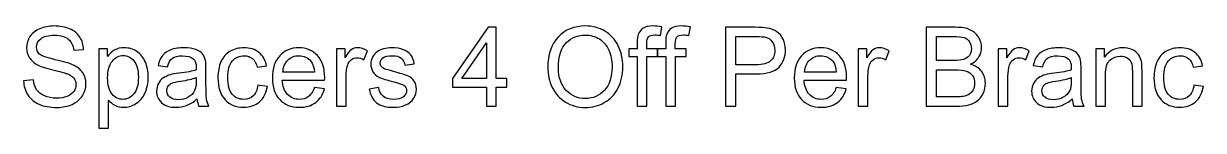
# Model space of a CAD drawing. Header units: centimetres. Extents: x -208 to 206, y -104 to 104.
# Drawn here: x 142.31 to 150.82, y 67.92 to 68.65 of the extents above; entities that cross this region are included whole.
import ezdxf

# ---------------------------------------------------------------- set-up
doc = ezdxf.new("R2010")
doc.units = ezdxf.units.CM
doc.header["$MEASUREMENT"] = 0
doc.layers.add('#Layer 1', color=7, linetype='Continuous')

msp = doc.modelspace()

# ---------------------------------------------------------------- linework, layer by layer
at = {"layer": '#Layer 1', "color": 8}
for points, knots in [([(142.31462, 68.26069), (142.31462, 68.26069), (142.38494, 68.26701), (142.38494, 68.26701), (142.38494, 68.26701), (142.38823, 68.23857), (142.396, 68.21526), (142.40824, 68.19696), (142.40824, 68.19696), (142.42049, 68.17879), (142.43945, 68.16404), (142.46512, 68.15272), (142.46512, 68.15272), (142.4908, 68.14152), (142.51977, 68.13586), (142.5519, 68.13586), (142.5519, 68.13586), (142.58047, 68.13586), (142.60562, 68.14008), (142.62748, 68.14864), (142.62748, 68.14864), (142.64934, 68.15719), (142.66553, 68.16891), (142.6762, 68.18379), (142.6762, 68.18379), (142.68686, 68.19867), (142.69226, 68.21487), (142.69226, 68.23225), (142.69226, 68.23225), (142.69226, 68.24989), (142.68713, 68.2653), (142.67686, 68.2786), (142.67686, 68.2786), (142.66658, 68.29176), (142.6496, 68.30282), (142.6259, 68.31191), (142.6259, 68.31191), (142.61076, 68.3177), (142.57718, 68.32692), (142.52517, 68.33943), (142.52517, 68.33943), (142.47316, 68.35194), (142.43681, 68.36366), (142.41601, 68.37472), (142.41601, 68.37472), (142.38902, 68.38894), (142.369, 68.40658), (142.35584, 68.42752), (142.35584, 68.42752), (142.34254, 68.44846), (142.33595, 68.47202), (142.33595, 68.49796), (142.33595, 68.49796), (142.33595, 68.52667), (142.34412, 68.5534), (142.36031, 68.57815), (142.36031, 68.57815), (142.37651, 68.60304), (142.40008, 68.62187), (142.43128, 68.63477), (142.43128, 68.63477), (142.46236, 68.64768), (142.49699, 68.65413), (142.53504, 68.65413), (142.53504, 68.65413), (142.57692, 68.65413), (142.61392, 68.64741), (142.64591, 68.63385), (142.64591, 68.63385), (142.67791, 68.62042), (142.70253, 68.60054), (142.71978, 68.5742), (142.71978, 68.5742), (142.73703, 68.548), (142.74625, 68.51824), (142.74756, 68.48506), (142.74756, 68.48506), (142.74756, 68.48506), (142.67567, 68.47953), (142.67567, 68.47953), (142.67567, 68.47953), (142.67185, 68.51521), (142.65882, 68.54221), (142.63656, 68.56038), (142.63656, 68.56038), (142.61431, 68.57868), (142.58139, 68.58777), (142.53794, 68.58777), (142.53794, 68.58777), (142.49264, 68.58777), (142.45959, 68.57947), (142.43892, 68.56288), (142.43892, 68.56288), (142.41825, 68.54629), (142.40785, 68.52627), (142.40785, 68.50284), (142.40785, 68.50284), (142.40785, 68.48256), (142.41522, 68.46584), (142.42984, 68.45267), (142.42984, 68.45267), (142.44432, 68.43963), (142.48185, 68.42607), (142.54268, 68.41238), (142.54268, 68.41238), (142.60351, 68.39855), (142.64525, 68.38657), (142.6679, 68.3763), (142.6679, 68.3763), (142.70069, 68.36116), (142.72505, 68.34206), (142.74072, 68.31876), (142.74072, 68.31876), (142.75639, 68.29558), (142.76415, 68.26885), (142.76415, 68.23857), (142.76415, 68.23857), (142.76415, 68.20841), (142.7556, 68.18024), (142.73835, 68.15364), (142.73835, 68.15364), (142.7211, 68.12704), (142.69647, 68.10637), (142.66421, 68.09162), (142.66421, 68.09162), (142.63195, 68.07687), (142.59574, 68.0695), (142.55532, 68.0695), (142.55532, 68.0695), (142.50423, 68.0695), (142.46144, 68.077), (142.42694, 68.09188), (142.42694, 68.09188), (142.39231, 68.10676), (142.36532, 68.12915), (142.3457, 68.15917), (142.3457, 68.15917), (142.32595, 68.18906), (142.31568, 68.2229), (142.31462, 68.26069)], [0, 0, 0, 0, 0.0277778, 0.0277778, 0.0277778, 0.0277778, 0.0555556, 0.0555556, 0.0555556, 0.0555556, 0.0833333, 0.0833333, 0.0833333, 0.0833333, 0.1111111, 0.1111111, 0.1111111, 0.1111111, 0.1388889, 0.1388889, 0.1388889, 0.1388889, 0.1666667, 0.1666667, 0.1666667, 0.1666667, 0.1944444, 0.1944444, 0.1944444, 0.1944444, 0.2222222, 0.2222222, 0.2222222, 0.2222222, 0.25, 0.25, 0.25, 0.25, 0.2777778, 0.2777778, 0.2777778, 0.2777778, 0.3055556, 0.3055556, 0.3055556, 0.3055556, 0.3333333, 0.3333333, 0.3333333, 0.3333333, 0.3611111, 0.3611111, 0.3611111, 0.3611111, 0.3888889, 0.3888889, 0.3888889, 0.3888889, 0.4166667, 0.4166667, 0.4166667, 0.4166667, 0.4444444, 0.4444444, 0.4444444, 0.4444444, 0.4722222, 0.4722222, 0.4722222, 0.4722222, 0.5, 0.5, 0.5, 0.5, 0.5277778, 0.5277778, 0.5277778, 0.5277778, 0.5555556, 0.5555556, 0.5555556, 0.5555556, 0.5833333, 0.5833333, 0.5833333, 0.5833333, 0.6111111, 0.6111111, 0.6111111, 0.6111111, 0.6388889, 0.6388889, 0.6388889, 0.6388889, 0.6666667, 0.6666667, 0.6666667, 0.6666667, 0.6944444, 0.6944444, 0.6944444, 0.6944444, 0.7222222, 0.7222222, 0.7222222, 0.7222222, 0.75, 0.75, 0.75, 0.75, 0.7777778, 0.7777778, 0.7777778, 0.7777778, 0.8055556, 0.8055556, 0.8055556, 0.8055556, 0.8333333, 0.8333333, 0.8333333, 0.8333333, 0.8611111, 0.8611111, 0.8611111, 0.8611111, 0.8888889, 0.8888889, 0.8888889, 0.8888889, 0.9166667, 0.9166667, 0.9166667, 0.9166667, 0.9444444, 0.9444444, 0.9444444, 0.9444444, 1, 1, 1, 1]), ([(145.65121, 68.07898), (145.65121, 68.07898), (145.65121, 68.21408), (145.65121, 68.21408), (145.65121, 68.21408), (145.65121, 68.21408), (145.40551, 68.21408), (145.40551, 68.21408), (145.40551, 68.21408), (145.40551, 68.21408), (145.40551, 68.27807), (145.40551, 68.27807), (145.40551, 68.27807), (145.40551, 68.27807), (145.66385, 68.64465), (145.66385, 68.64465), (145.66385, 68.64465), (145.66385, 68.64465), (145.72074, 68.64465), (145.72074, 68.64465), (145.72074, 68.64465), (145.72074, 68.64465), (145.72074, 68.27807), (145.72074, 68.27807), (145.72074, 68.27807), (145.72074, 68.27807), (145.79737, 68.27807), (145.79737, 68.27807), (145.79737, 68.27807), (145.79737, 68.27807), (145.79737, 68.21408), (145.79737, 68.21408), (145.79737, 68.21408), (145.79737, 68.21408), (145.72074, 68.21408), (145.72074, 68.21408), (145.72074, 68.21408), (145.72074, 68.21408), (145.72074, 68.07898), (145.72074, 68.07898), (145.72074, 68.07898), (145.72074, 68.07898), (145.65121, 68.07898), (145.65121, 68.07898)], [0, 0, 0, 0, 0.0833333, 0.0833333, 0.0833333, 0.0833333, 0.1666667, 0.1666667, 0.1666667, 0.1666667, 0.25, 0.25, 0.25, 0.25, 0.3333333, 0.3333333, 0.3333333, 0.3333333, 0.4166667, 0.4166667, 0.4166667, 0.4166667, 0.5, 0.5, 0.5, 0.5, 0.5833333, 0.5833333, 0.5833333, 0.5833333, 0.6666667, 0.6666667, 0.6666667, 0.6666667, 0.75, 0.75, 0.75, 0.75, 0.8333333, 0.8333333, 0.8333333, 0.8333333, 1, 1, 1, 1]), ([(146.09284, 68.35431), (146.09284, 68.44806), (146.11812, 68.52153), (146.16855, 68.5746), (146.16855, 68.5746), (146.21898, 68.62766), (146.28403, 68.65413), (146.36383, 68.65413), (146.36383, 68.65413), (146.4161, 68.65413), (146.46311, 68.64162), (146.50511, 68.61673), (146.50511, 68.61673), (146.54698, 68.59185), (146.57898, 68.55709), (146.60097, 68.51245), (146.60097, 68.51245), (146.62296, 68.46794), (146.63402, 68.41738), (146.63402, 68.36089), (146.63402, 68.36089), (146.63402, 68.30361), (146.62243, 68.25226), (146.59926, 68.2071), (146.59926, 68.2071), (146.57608, 68.1618), (146.5433, 68.12757), (146.5009, 68.10439), (146.5009, 68.10439), (146.45837, 68.08109), (146.41254, 68.0695), (146.36343, 68.0695), (146.36343, 68.0695), (146.3101, 68.0695), (146.26257, 68.0824), (146.22057, 68.10808), (146.22057, 68.10808), (146.17869, 68.13376), (146.14683, 68.16878), (146.12523, 68.21329), (146.12523, 68.21329), (146.10364, 68.25766), (146.09284, 68.30467), (146.09284, 68.35431)], [0, 0, 0, 0, 0.0833333, 0.0833333, 0.0833333, 0.0833333, 0.1666667, 0.1666667, 0.1666667, 0.1666667, 0.25, 0.25, 0.25, 0.25, 0.3333333, 0.3333333, 0.3333333, 0.3333333, 0.4166667, 0.4166667, 0.4166667, 0.4166667, 0.5, 0.5, 0.5, 0.5, 0.5833333, 0.5833333, 0.5833333, 0.5833333, 0.6666667, 0.6666667, 0.6666667, 0.6666667, 0.75, 0.75, 0.75, 0.75, 0.8333333, 0.8333333, 0.8333333, 0.8333333, 1, 1, 1, 1]), ([(146.73817, 68.07898), (146.73817, 68.07898), (146.73817, 68.43529), (146.73817, 68.43529), (146.73817, 68.43529), (146.73817, 68.43529), (146.67655, 68.43529), (146.67655, 68.43529), (146.67655, 68.43529), (146.67655, 68.43529), (146.67655, 68.48901), (146.67655, 68.48901), (146.67655, 68.48901), (146.67655, 68.48901), (146.73817, 68.48901), (146.73817, 68.48901), (146.73817, 68.48901), (146.73817, 68.48901), (146.73817, 68.53246), (146.73817, 68.53246), (146.73817, 68.53246), (146.73817, 68.55998), (146.74054, 68.58039), (146.74542, 68.59369), (146.74542, 68.59369), (146.75213, 68.6116), (146.76372, 68.62621), (146.78057, 68.63741), (146.78057, 68.63741), (146.79729, 68.6486), (146.82086, 68.65413), (146.85115, 68.65413), (146.85115, 68.65413), (146.87077, 68.65413), (146.89236, 68.65176), (146.91606, 68.64715), (146.91606, 68.64715), (146.91606, 68.64715), (146.90566, 68.58632), (146.90566, 68.58632), (146.90566, 68.58632), (146.89118, 68.58882), (146.87762, 68.59014), (146.86471, 68.59014), (146.86471, 68.59014), (146.84364, 68.59014), (146.82876, 68.58566), (146.81994, 68.57671), (146.81994, 68.57671), (146.81125, 68.56775), (146.80691, 68.55103), (146.80691, 68.52654), (146.80691, 68.52654), (146.80691, 68.52654), (146.80691, 68.48901), (146.80691, 68.48901), (146.80691, 68.48901), (146.80691, 68.48901), (146.8867, 68.48901), (146.8867, 68.48901), (146.8867, 68.48901), (146.8867, 68.48901), (146.8867, 68.43529), (146.8867, 68.43529), (146.8867, 68.43529), (146.8867, 68.43529), (146.8077, 68.43529), (146.8077, 68.43529), (146.8077, 68.43529), (146.8077, 68.43529), (146.8077, 68.07898), (146.8077, 68.07898), (146.8077, 68.07898), (146.8077, 68.07898), (146.73817, 68.07898), (146.73817, 68.07898)], [0, 0, 0, 0, 0.05, 0.05, 0.05, 0.05, 0.1, 0.1, 0.1, 0.1, 0.15, 0.15, 0.15, 0.15, 0.2, 0.2, 0.2, 0.2, 0.25, 0.25, 0.25, 0.25, 0.3, 0.3, 0.3, 0.3, 0.35, 0.35, 0.35, 0.35, 0.4, 0.4, 0.4, 0.4, 0.45, 0.45, 0.45, 0.45, 0.5, 0.5, 0.5, 0.5, 0.55, 0.55, 0.55, 0.55, 0.6, 0.6, 0.6, 0.6, 0.65, 0.65, 0.65, 0.65, 0.7, 0.7, 0.7, 0.7, 0.75, 0.75, 0.75, 0.75, 0.8, 0.8, 0.8, 0.8, 0.85, 0.85, 0.85, 0.85, 0.9, 0.9, 0.9, 0.9, 1, 1, 1, 1]), ([(146.94345, 68.07898), (146.94345, 68.07898), (146.94345, 68.43529), (146.94345, 68.43529), (146.94345, 68.43529), (146.94345, 68.43529), (146.88183, 68.43529), (146.88183, 68.43529), (146.88183, 68.43529), (146.88183, 68.43529), (146.88183, 68.48901), (146.88183, 68.48901), (146.88183, 68.48901), (146.88183, 68.48901), (146.94345, 68.48901), (146.94345, 68.48901), (146.94345, 68.48901), (146.94345, 68.48901), (146.94345, 68.53246), (146.94345, 68.53246), (146.94345, 68.53246), (146.94345, 68.55998), (146.94582, 68.58039), (146.9507, 68.59369), (146.9507, 68.59369), (146.95741, 68.6116), (146.969, 68.62621), (146.98585, 68.63741), (146.98585, 68.63741), (147.00257, 68.6486), (147.02614, 68.65413), (147.05643, 68.65413), (147.05643, 68.65413), (147.07605, 68.65413), (147.09764, 68.65176), (147.12134, 68.64715), (147.12134, 68.64715), (147.12134, 68.64715), (147.11094, 68.58632), (147.11094, 68.58632), (147.11094, 68.58632), (147.09646, 68.58882), (147.0829, 68.59014), (147.06999, 68.59014), (147.06999, 68.59014), (147.04892, 68.59014), (147.03404, 68.58566), (147.02522, 68.57671), (147.02522, 68.57671), (147.01653, 68.56775), (147.01219, 68.55103), (147.01219, 68.52654), (147.01219, 68.52654), (147.01219, 68.52654), (147.01219, 68.48901), (147.01219, 68.48901), (147.01219, 68.48901), (147.01219, 68.48901), (147.09198, 68.48901), (147.09198, 68.48901), (147.09198, 68.48901), (147.09198, 68.48901), (147.09198, 68.43529), (147.09198, 68.43529), (147.09198, 68.43529), (147.09198, 68.43529), (147.01298, 68.43529), (147.01298, 68.43529), (147.01298, 68.43529), (147.01298, 68.43529), (147.01298, 68.07898), (147.01298, 68.07898), (147.01298, 68.07898), (147.01298, 68.07898), (146.94345, 68.07898), (146.94345, 68.07898)], [0, 0, 0, 0, 0.05, 0.05, 0.05, 0.05, 0.1, 0.1, 0.1, 0.1, 0.15, 0.15, 0.15, 0.15, 0.2, 0.2, 0.2, 0.2, 0.25, 0.25, 0.25, 0.25, 0.3, 0.3, 0.3, 0.3, 0.35, 0.35, 0.35, 0.35, 0.4, 0.4, 0.4, 0.4, 0.45, 0.45, 0.45, 0.45, 0.5, 0.5, 0.5, 0.5, 0.55, 0.55, 0.55, 0.55, 0.6, 0.6, 0.6, 0.6, 0.65, 0.65, 0.65, 0.65, 0.7, 0.7, 0.7, 0.7, 0.75, 0.75, 0.75, 0.75, 0.8, 0.8, 0.8, 0.8, 0.85, 0.85, 0.85, 0.85, 0.9, 0.9, 0.9, 0.9, 1, 1, 1, 1]), ([(147.37455, 68.07898), (147.37455, 68.07898), (147.37455, 68.64465), (147.37455, 68.64465), (147.37455, 68.64465), (147.37455, 68.64465), (147.58813, 68.64465), (147.58813, 68.64465), (147.58813, 68.64465), (147.62565, 68.64465), (147.65436, 68.64281), (147.67424, 68.63925), (147.67424, 68.63925), (147.70202, 68.63464), (147.72533, 68.62582), (147.74416, 68.61292), (147.74416, 68.61292), (147.76299, 68.59988), (147.77813, 68.58171), (147.78959, 68.5584), (147.78959, 68.5584), (147.80104, 68.5351), (147.8067, 68.50942), (147.8067, 68.48137), (147.8067, 68.48137), (147.8067, 68.43344), (147.79143, 68.39276), (147.76075, 68.35958), (147.76075, 68.35958), (147.7302, 68.32626), (147.67477, 68.30967), (147.59471, 68.30967), (147.59471, 68.30967), (147.59471, 68.30967), (147.44961, 68.30967), (147.44961, 68.30967), (147.44961, 68.30967), (147.44961, 68.30967), (147.44961, 68.07898), (147.44961, 68.07898), (147.44961, 68.07898), (147.44961, 68.07898), (147.37455, 68.07898), (147.37455, 68.07898)], [0, 0, 0, 0, 0.0833333, 0.0833333, 0.0833333, 0.0833333, 0.1666667, 0.1666667, 0.1666667, 0.1666667, 0.25, 0.25, 0.25, 0.25, 0.3333333, 0.3333333, 0.3333333, 0.3333333, 0.4166667, 0.4166667, 0.4166667, 0.4166667, 0.5, 0.5, 0.5, 0.5, 0.5833333, 0.5833333, 0.5833333, 0.5833333, 0.6666667, 0.6666667, 0.6666667, 0.6666667, 0.75, 0.75, 0.75, 0.75, 0.8333333, 0.8333333, 0.8333333, 0.8333333, 1, 1, 1, 1]), ([(148.82032, 68.07898), (148.82032, 68.07898), (148.82032, 68.64465), (148.82032, 68.64465), (148.82032, 68.64465), (148.82032, 68.64465), (149.03258, 68.64465), (149.03258, 68.64465), (149.03258, 68.64465), (149.07577, 68.64465), (149.1104, 68.63899), (149.1366, 68.62753), (149.1366, 68.62753), (149.16267, 68.61608), (149.18308, 68.59843), (149.19783, 68.5746), (149.19783, 68.5746), (149.21271, 68.5509), (149.22008, 68.52601), (149.22008, 68.49994), (149.22008, 68.49994), (149.22008, 68.47584), (149.2135, 68.45306), (149.20046, 68.43173), (149.20046, 68.43173), (149.18743, 68.4104), (149.16768, 68.39315), (149.14121, 68.37999), (149.14121, 68.37999), (149.17545, 68.36998), (149.20178, 68.35286), (149.22008, 68.32863), (149.22008, 68.32863), (149.23852, 68.30454), (149.24773, 68.27596), (149.24773, 68.24304), (149.24773, 68.24304), (149.24773, 68.21645), (149.24207, 68.19182), (149.23088, 68.16904), (149.23088, 68.16904), (149.21969, 68.14627), (149.20586, 68.12875), (149.1894, 68.11638), (149.1894, 68.11638), (149.17294, 68.10413), (149.15227, 68.09478), (149.12752, 68.08846), (149.12752, 68.08846), (149.10263, 68.08214), (149.07221, 68.07898), (149.03614, 68.07898), (149.03614, 68.07898), (149.03614, 68.07898), (148.82032, 68.07898), (148.82032, 68.07898)], [0, 0, 0, 0, 0.0666667, 0.0666667, 0.0666667, 0.0666667, 0.1333333, 0.1333333, 0.1333333, 0.1333333, 0.2, 0.2, 0.2, 0.2, 0.2666667, 0.2666667, 0.2666667, 0.2666667, 0.3333333, 0.3333333, 0.3333333, 0.3333333, 0.4, 0.4, 0.4, 0.4, 0.4666667, 0.4666667, 0.4666667, 0.4666667, 0.5333333, 0.5333333, 0.5333333, 0.5333333, 0.6, 0.6, 0.6, 0.6, 0.6666667, 0.6666667, 0.6666667, 0.6666667, 0.7333333, 0.7333333, 0.7333333, 0.7333333, 0.8, 0.8, 0.8, 0.8, 0.8666667, 0.8666667, 0.8666667, 0.8666667, 1, 1, 1, 1]), ([(146.17027, 68.35299), (146.17027, 68.28492), (146.18857, 68.23133), (146.22517, 68.19222), (146.22517, 68.19222), (146.26178, 68.15311), (146.30773, 68.13349), (146.36304, 68.13349), (146.36304, 68.13349), (146.41939, 68.13349), (146.46561, 68.15324), (146.50208, 68.19275), (146.50208, 68.19275), (146.53842, 68.23225), (146.5566, 68.28834), (146.5566, 68.36102), (146.5566, 68.36102), (146.5566, 68.40698), (146.54883, 68.44714), (146.53329, 68.48137), (146.53329, 68.48137), (146.51775, 68.51561), (146.49497, 68.54221), (146.46508, 68.56104), (146.46508, 68.56104), (146.43506, 68.57987), (146.40148, 68.58935), (146.36422, 68.58935), (146.36422, 68.58935), (146.31129, 68.58935), (146.26573, 68.57117), (146.22754, 68.53483), (146.22754, 68.53483), (146.18936, 68.49849), (146.17027, 68.43792), (146.17027, 68.35299)], [0, 0, 0, 0, 0.1, 0.1, 0.1, 0.1, 0.2, 0.2, 0.2, 0.2, 0.3, 0.3, 0.3, 0.3, 0.4, 0.4, 0.4, 0.4, 0.5, 0.5, 0.5, 0.5, 0.6, 0.6, 0.6, 0.6, 0.7, 0.7, 0.7, 0.7, 0.8, 0.8, 0.8, 0.8, 1, 1, 1, 1]), ([(147.44961, 68.37604), (147.44961, 68.37604), (147.59576, 68.37604), (147.59576, 68.37604), (147.59576, 68.37604), (147.64422, 68.37604), (147.67846, 68.38499), (147.69886, 68.40303), (147.69886, 68.40303), (147.71914, 68.42107), (147.72928, 68.44635), (147.72928, 68.47914), (147.72928, 68.47914), (147.72928, 68.5027), (147.72336, 68.52298), (147.71137, 68.53984), (147.71137, 68.53984), (147.69939, 68.55669), (147.68359, 68.56788), (147.6641, 68.57328), (147.6641, 68.57328), (147.65146, 68.57657), (147.62816, 68.57829), (147.59432, 68.57829), (147.59432, 68.57829), (147.59432, 68.57829), (147.44961, 68.57829), (147.44961, 68.57829), (147.44961, 68.57829), (147.44961, 68.57829), (147.44961, 68.37604), (147.44961, 68.37604)], [0, 0, 0, 0, 0.1111111, 0.1111111, 0.1111111, 0.1111111, 0.2222222, 0.2222222, 0.2222222, 0.2222222, 0.3333333, 0.3333333, 0.3333333, 0.3333333, 0.4444444, 0.4444444, 0.4444444, 0.4444444, 0.5555556, 0.5555556, 0.5555556, 0.5555556, 0.6666667, 0.6666667, 0.6666667, 0.6666667, 0.7777778, 0.7777778, 0.7777778, 0.7777778, 1, 1, 1, 1]), ([(148.89538, 68.40685), (148.89538, 68.40685), (149.0177, 68.40685), (149.0177, 68.40685), (149.0177, 68.40685), (149.05088, 68.40685), (149.07472, 68.40909), (149.08907, 68.41343), (149.08907, 68.41343), (149.10816, 68.41909), (149.12251, 68.42857), (149.13213, 68.44174), (149.13213, 68.44174), (149.14174, 68.45491), (149.14661, 68.47137), (149.14661, 68.49125), (149.14661, 68.49125), (149.14661, 68.51008), (149.14213, 68.52667), (149.13305, 68.54089), (149.13305, 68.54089), (149.12409, 68.55524), (149.11119, 68.56512), (149.09447, 68.57038), (149.09447, 68.57038), (149.07774, 68.57565), (149.04904, 68.57829), (149.00848, 68.57829), (149.00848, 68.57829), (149.00848, 68.57829), (148.89538, 68.57829), (148.89538, 68.57829), (148.89538, 68.57829), (148.89538, 68.57829), (148.89538, 68.40685), (148.89538, 68.40685)], [0, 0, 0, 0, 0.1, 0.1, 0.1, 0.1, 0.2, 0.2, 0.2, 0.2, 0.3, 0.3, 0.3, 0.3, 0.4, 0.4, 0.4, 0.4, 0.5, 0.5, 0.5, 0.5, 0.6, 0.6, 0.6, 0.6, 0.7, 0.7, 0.7, 0.7, 0.8, 0.8, 0.8, 0.8, 1, 1, 1, 1]), ([(142.85738, 67.92176), (142.85738, 67.92176), (142.85738, 68.48901), (142.85738, 68.48901), (142.85738, 68.48901), (142.85738, 68.48901), (142.92059, 68.48901), (142.92059, 68.48901), (142.92059, 68.48901), (142.92059, 68.48901), (142.92059, 68.43516), (142.92059, 68.43516), (142.92059, 68.43516), (142.93546, 68.45596), (142.95232, 68.47163), (142.97115, 68.48203), (142.97115, 68.48203), (142.98985, 68.49243), (143.01263, 68.4977), (143.03936, 68.4977), (143.03936, 68.4977), (143.07438, 68.4977), (143.10519, 68.48875), (143.13192, 68.47071), (143.13192, 68.47071), (143.15865, 68.4528), (143.1788, 68.42739), (143.19249, 68.39473), (143.19249, 68.39473), (143.20605, 68.36195), (143.2129, 68.32613), (143.2129, 68.28702), (143.2129, 68.28702), (143.2129, 68.24528), (143.2054, 68.20762), (143.19038, 68.17405), (143.19038, 68.17405), (143.17537, 68.1406), (143.15352, 68.11493), (143.12481, 68.09702), (143.12481, 68.09702), (143.09624, 68.07924), (143.06608, 68.07029), (143.03448, 68.07029), (143.03448, 68.07029), (143.01131, 68.07029), (142.9905, 68.07516), (142.9722, 68.08491), (142.9722, 68.08491), (142.95377, 68.09465), (142.93876, 68.10689), (142.92691, 68.12177), (142.92691, 68.12177), (142.92691, 68.12177), (142.92691, 67.92176), (142.92691, 67.92176), (142.92691, 67.92176), (142.92691, 67.92176), (142.85738, 67.92176), (142.85738, 67.92176)], [0, 0, 0, 0, 0.0625, 0.0625, 0.0625, 0.0625, 0.125, 0.125, 0.125, 0.125, 0.1875, 0.1875, 0.1875, 0.1875, 0.25, 0.25, 0.25, 0.25, 0.3125, 0.3125, 0.3125, 0.3125, 0.375, 0.375, 0.375, 0.375, 0.4375, 0.4375, 0.4375, 0.4375, 0.5, 0.5, 0.5, 0.5, 0.5625, 0.5625, 0.5625, 0.5625, 0.625, 0.625, 0.625, 0.625, 0.6875, 0.6875, 0.6875, 0.6875, 0.75, 0.75, 0.75, 0.75, 0.8125, 0.8125, 0.8125, 0.8125, 0.875, 0.875, 0.875, 0.875, 1, 1, 1, 1]), ([(143.5646, 68.13033), (143.53879, 68.10834), (143.5139, 68.09294), (143.49007, 68.08385), (143.49007, 68.08385), (143.46624, 68.07477), (143.44069, 68.07029), (143.4133, 68.07029), (143.4133, 68.07029), (143.36827, 68.07029), (143.33364, 68.08122), (143.30941, 68.10321), (143.30941, 68.10321), (143.28519, 68.12507), (143.27307, 68.15311), (143.27307, 68.18722), (143.27307, 68.18722), (143.27307, 68.20723), (143.27768, 68.22553), (143.28677, 68.24212), (143.28677, 68.24212), (143.29598, 68.25871), (143.30796, 68.27188), (143.32271, 68.28189), (143.32271, 68.28189), (143.33759, 68.2919), (143.35418, 68.29953), (143.37275, 68.30467), (143.37275, 68.30467), (143.38644, 68.30822), (143.40711, 68.31165), (143.43463, 68.31507), (143.43463, 68.31507), (143.49073, 68.32165), (143.5322, 68.32969), (143.55867, 68.3389), (143.55867, 68.3389), (143.55893, 68.34838), (143.55907, 68.35444), (143.55907, 68.35694), (143.55907, 68.35694), (143.55907, 68.38512), (143.55248, 68.405), (143.53931, 68.41659), (143.53931, 68.41659), (143.52154, 68.43226), (143.49507, 68.44003), (143.46005, 68.44003), (143.46005, 68.44003), (143.42726, 68.44003), (143.40303, 68.43423), (143.3875, 68.42278), (143.3875, 68.42278), (143.37183, 68.41132), (143.36037, 68.39105), (143.35287, 68.36181), (143.35287, 68.36181), (143.35287, 68.36181), (143.28492, 68.37129), (143.28492, 68.37129), (143.28492, 68.37129), (143.29111, 68.40039), (143.30125, 68.42396), (143.31547, 68.44187), (143.31547, 68.44187), (143.32969, 68.45978), (143.35023, 68.47347), (143.37709, 68.48322), (143.37709, 68.48322), (143.40382, 68.49283), (143.43503, 68.4977), (143.47032, 68.4977), (143.47032, 68.4977), (143.50534, 68.4977), (143.53392, 68.49362), (143.55591, 68.48532), (143.55591, 68.48532), (143.57776, 68.47703), (143.59396, 68.46676), (143.60423, 68.45425), (143.60423, 68.45425), (143.6145, 68.44174), (143.62174, 68.42594), (143.62596, 68.40685), (143.62596, 68.40685), (143.62819, 68.395), (143.62938, 68.37366), (143.62938, 68.34299), (143.62938, 68.34299), (143.62938, 68.34299), (143.62938, 68.25081), (143.62938, 68.25081), (143.62938, 68.25081), (143.62938, 68.18643), (143.63083, 68.14574), (143.63372, 68.12849), (143.63372, 68.12849), (143.63649, 68.11124), (143.64228, 68.09478), (143.65071, 68.07898), (143.65071, 68.07898), (143.65071, 68.07898), (143.57803, 68.07898), (143.57803, 68.07898), (143.57803, 68.07898), (143.57105, 68.0936), (143.56657, 68.11071), (143.5646, 68.13033)], [0, 0, 0, 0, 0.0357143, 0.0357143, 0.0357143, 0.0357143, 0.0714286, 0.0714286, 0.0714286, 0.0714286, 0.1071429, 0.1071429, 0.1071429, 0.1071429, 0.1428571, 0.1428571, 0.1428571, 0.1428571, 0.1785714, 0.1785714, 0.1785714, 0.1785714, 0.2142857, 0.2142857, 0.2142857, 0.2142857, 0.25, 0.25, 0.25, 0.25, 0.2857143, 0.2857143, 0.2857143, 0.2857143, 0.3214286, 0.3214286, 0.3214286, 0.3214286, 0.3571429, 0.3571429, 0.3571429, 0.3571429, 0.3928571, 0.3928571, 0.3928571, 0.3928571, 0.4285714, 0.4285714, 0.4285714, 0.4285714, 0.4642857, 0.4642857, 0.4642857, 0.4642857, 0.5, 0.5, 0.5, 0.5, 0.5357143, 0.5357143, 0.5357143, 0.5357143, 0.5714286, 0.5714286, 0.5714286, 0.5714286, 0.6071429, 0.6071429, 0.6071429, 0.6071429, 0.6428571, 0.6428571, 0.6428571, 0.6428571, 0.6785714, 0.6785714, 0.6785714, 0.6785714, 0.7142857, 0.7142857, 0.7142857, 0.7142857, 0.75, 0.75, 0.75, 0.75, 0.7857143, 0.7857143, 0.7857143, 0.7857143, 0.8214286, 0.8214286, 0.8214286, 0.8214286, 0.8571429, 0.8571429, 0.8571429, 0.8571429, 0.8928571, 0.8928571, 0.8928571, 0.8928571, 0.9285714, 0.9285714, 0.9285714, 0.9285714, 1, 1, 1, 1]), ([(144.00399, 68.22909), (144.00399, 68.22909), (144.07193, 68.21961), (144.07193, 68.21961), (144.07193, 68.21961), (144.06442, 68.17286), (144.04546, 68.13639), (144.01478, 68.10992), (144.01478, 68.10992), (143.9841, 68.08346), (143.94631, 68.07029), (143.90168, 68.07029), (143.90168, 68.07029), (143.84571, 68.07029), (143.80068, 68.08859), (143.76671, 68.1252), (143.76671, 68.1252), (143.73261, 68.1618), (143.71562, 68.21421), (143.71562, 68.28242), (143.71562, 68.28242), (143.71562, 68.32666), (143.723, 68.36524), (143.73761, 68.39842), (143.73761, 68.39842), (143.75223, 68.43147), (143.77448, 68.45636), (143.8045, 68.47281), (143.8045, 68.47281), (143.83439, 68.48941), (143.86691, 68.4977), (143.9022, 68.4977), (143.9022, 68.4977), (143.94658, 68.4977), (143.98305, 68.48651), (144.01123, 68.46399), (144.01123, 68.46399), (144.03954, 68.44148), (144.05771, 68.40948), (144.06561, 68.36813), (144.06561, 68.36813), (144.06561, 68.36813), (143.99846, 68.35786), (143.99846, 68.35786), (143.99846, 68.35786), (143.992, 68.38538), (143.98068, 68.40606), (143.96422, 68.42001), (143.96422, 68.42001), (143.94789, 68.43384), (143.92814, 68.44082), (143.90497, 68.44082), (143.90497, 68.44082), (143.86994, 68.44082), (143.8415, 68.42831), (143.81951, 68.40329), (143.81951, 68.40329), (143.79765, 68.37814), (143.78673, 68.33864), (143.78673, 68.28439), (143.78673, 68.28439), (143.78673, 68.22935), (143.79726, 68.18945), (143.81833, 68.16457), (143.81833, 68.16457), (143.83953, 68.13968), (143.86705, 68.12717), (143.90089, 68.12717), (143.90089, 68.12717), (143.92827, 68.12717), (143.95105, 68.13547), (143.96922, 68.15219), (143.96922, 68.15219), (143.98753, 68.16878), (143.99911, 68.19446), (144.00399, 68.22909)], [0, 0, 0, 0, 0.05, 0.05, 0.05, 0.05, 0.1, 0.1, 0.1, 0.1, 0.15, 0.15, 0.15, 0.15, 0.2, 0.2, 0.2, 0.2, 0.25, 0.25, 0.25, 0.25, 0.3, 0.3, 0.3, 0.3, 0.35, 0.35, 0.35, 0.35, 0.4, 0.4, 0.4, 0.4, 0.45, 0.45, 0.45, 0.45, 0.5, 0.5, 0.5, 0.5, 0.55, 0.55, 0.55, 0.55, 0.6, 0.6, 0.6, 0.6, 0.65, 0.65, 0.65, 0.65, 0.7, 0.7, 0.7, 0.7, 0.75, 0.75, 0.75, 0.75, 0.8, 0.8, 0.8, 0.8, 0.85, 0.85, 0.85, 0.85, 0.9, 0.9, 0.9, 0.9, 1, 1, 1, 1]), ([(144.41086, 68.21171), (144.41086, 68.21171), (144.48275, 68.20223), (144.48275, 68.20223), (144.48275, 68.20223), (144.47156, 68.16049), (144.45062, 68.12796), (144.42007, 68.10492), (144.42007, 68.10492), (144.38953, 68.08188), (144.35055, 68.07029), (144.30302, 68.07029), (144.30302, 68.07029), (144.24324, 68.07029), (144.19583, 68.08872), (144.16081, 68.12559), (144.16081, 68.12559), (144.12578, 68.16233), (144.10827, 68.21408), (144.10827, 68.28057), (144.10827, 68.28057), (144.10827, 68.34931), (144.12592, 68.40276), (144.16134, 68.44069), (144.16134, 68.44069), (144.19676, 68.47874), (144.24271, 68.4977), (144.2992, 68.4977), (144.2992, 68.4977), (144.35384, 68.4977), (144.39848, 68.47914), (144.43311, 68.44187), (144.43311, 68.44187), (144.46774, 68.40461), (144.48512, 68.3522), (144.48512, 68.28465), (144.48512, 68.28465), (144.48512, 68.28057), (144.48499, 68.27438), (144.48473, 68.26622), (144.48473, 68.26622), (144.48473, 68.26622), (144.17938, 68.26622), (144.17938, 68.26622), (144.17938, 68.26622), (144.18201, 68.22132), (144.19465, 68.18682), (144.21756, 68.16299), (144.21756, 68.16299), (144.24034, 68.13915), (144.26891, 68.12717), (144.30302, 68.12717), (144.30302, 68.12717), (144.32843, 68.12717), (144.35016, 68.13389), (144.36806, 68.14732), (144.36806, 68.14732), (144.3861, 68.16075), (144.40032, 68.18221), (144.41086, 68.21171)], [0, 0, 0, 0, 0.0625, 0.0625, 0.0625, 0.0625, 0.125, 0.125, 0.125, 0.125, 0.1875, 0.1875, 0.1875, 0.1875, 0.25, 0.25, 0.25, 0.25, 0.3125, 0.3125, 0.3125, 0.3125, 0.375, 0.375, 0.375, 0.375, 0.4375, 0.4375, 0.4375, 0.4375, 0.5, 0.5, 0.5, 0.5, 0.5625, 0.5625, 0.5625, 0.5625, 0.625, 0.625, 0.625, 0.625, 0.6875, 0.6875, 0.6875, 0.6875, 0.75, 0.75, 0.75, 0.75, 0.8125, 0.8125, 0.8125, 0.8125, 0.875, 0.875, 0.875, 0.875, 1, 1, 1, 1]), ([(144.56978, 68.07898), (144.56978, 68.07898), (144.56978, 68.48901), (144.56978, 68.48901), (144.56978, 68.48901), (144.56978, 68.48901), (144.6322, 68.48901), (144.6322, 68.48901), (144.6322, 68.48901), (144.6322, 68.48901), (144.6322, 68.4262), (144.6322, 68.4262), (144.6322, 68.4262), (144.64813, 68.4553), (144.66288, 68.47453), (144.67644, 68.48374), (144.67644, 68.48374), (144.69, 68.49309), (144.70488, 68.4977), (144.72108, 68.4977), (144.72108, 68.4977), (144.74451, 68.4977), (144.76835, 68.49033), (144.79257, 68.47571), (144.79257, 68.47571), (144.79257, 68.47571), (144.76782, 68.41159), (144.76782, 68.41159), (144.76782, 68.41159), (144.75097, 68.42107), (144.73411, 68.42581), (144.71726, 68.42581), (144.71726, 68.42581), (144.70211, 68.42581), (144.68855, 68.4212), (144.67657, 68.41211), (144.67657, 68.41211), (144.66459, 68.40303), (144.65603, 68.39039), (144.65089, 68.37419), (144.65089, 68.37419), (144.64312, 68.34957), (144.63931, 68.32258), (144.63931, 68.29321), (144.63931, 68.29321), (144.63931, 68.29321), (144.63931, 68.07898), (144.63931, 68.07898), (144.63931, 68.07898), (144.63931, 68.07898), (144.56978, 68.07898), (144.56978, 68.07898)], [0, 0, 0, 0, 0.0714286, 0.0714286, 0.0714286, 0.0714286, 0.1428571, 0.1428571, 0.1428571, 0.1428571, 0.2142857, 0.2142857, 0.2142857, 0.2142857, 0.2857143, 0.2857143, 0.2857143, 0.2857143, 0.3571429, 0.3571429, 0.3571429, 0.3571429, 0.4285714, 0.4285714, 0.4285714, 0.4285714, 0.5, 0.5, 0.5, 0.5, 0.5714286, 0.5714286, 0.5714286, 0.5714286, 0.6428571, 0.6428571, 0.6428571, 0.6428571, 0.7142857, 0.7142857, 0.7142857, 0.7142857, 0.7857143, 0.7857143, 0.7857143, 0.7857143, 0.8571429, 0.8571429, 0.8571429, 0.8571429, 1, 1, 1, 1]), ([(144.806, 68.20144), (144.806, 68.20144), (144.87473, 68.2125), (144.87473, 68.2125), (144.87473, 68.2125), (144.87855, 68.18498), (144.88935, 68.16391), (144.90699, 68.14916), (144.90699, 68.14916), (144.92464, 68.13455), (144.94939, 68.12717), (144.981, 68.12717), (144.981, 68.12717), (145.01299, 68.12717), (145.03669, 68.13362), (145.05223, 68.14666), (145.05223, 68.14666), (145.06764, 68.15956), (145.0754, 68.17484), (145.0754, 68.19235), (145.0754, 68.19235), (145.0754, 68.20802), (145.06843, 68.2204), (145.0546, 68.22935), (145.0546, 68.22935), (145.04486, 68.23554), (145.02116, 68.24331), (144.9835, 68.25292), (144.9835, 68.25292), (144.93267, 68.26569), (144.89751, 68.27675), (144.87776, 68.2861), (144.87776, 68.2861), (144.85814, 68.29558), (144.84326, 68.30849), (144.83313, 68.32508), (144.83313, 68.32508), (144.82299, 68.34154), (144.81785, 68.35984), (144.81785, 68.37985), (144.81785, 68.37985), (144.81785, 68.39816), (144.82207, 68.41501), (144.83036, 68.43055), (144.83036, 68.43055), (144.83879, 68.44609), (144.85011, 68.45899), (144.86446, 68.46926), (144.86446, 68.46926), (144.87526, 68.47716), (144.89001, 68.48388), (144.90857, 68.48941), (144.90857, 68.48941), (144.92727, 68.49494), (144.94716, 68.4977), (144.96849, 68.4977), (144.96849, 68.4977), (145.00061, 68.4977), (145.02879, 68.49309), (145.05302, 68.48374), (145.05302, 68.48374), (145.07738, 68.47453), (145.09529, 68.46189), (145.10687, 68.44609), (145.10687, 68.44609), (145.11833, 68.43015), (145.12636, 68.40895), (145.13071, 68.38236), (145.13071, 68.38236), (145.13071, 68.38236), (145.06276, 68.37287), (145.06276, 68.37287), (145.06276, 68.37287), (145.05974, 68.39421), (145.05078, 68.41093), (145.03603, 68.42291), (145.03603, 68.42291), (145.02129, 68.43489), (145.00048, 68.44082), (144.97349, 68.44082), (144.97349, 68.44082), (144.94176, 68.44082), (144.91898, 68.43555), (144.90541, 68.42502), (144.90541, 68.42502), (144.89185, 68.41448), (144.88501, 68.40211), (144.88501, 68.38802), (144.88501, 68.38802), (144.88501, 68.37906), (144.88777, 68.3709), (144.89343, 68.36366), (144.89343, 68.36366), (144.89909, 68.35628), (144.90792, 68.3501), (144.92003, 68.34522), (144.92003, 68.34522), (144.92701, 68.34259), (144.94729, 68.33666), (144.98126, 68.32745), (144.98126, 68.32745), (145.03024, 68.31441), (145.06448, 68.30361), (145.08396, 68.29532), (145.08396, 68.29532), (145.10345, 68.28702), (145.11873, 68.27478), (145.12979, 68.25898), (145.12979, 68.25898), (145.14098, 68.24304), (145.14651, 68.22329), (145.14651, 68.19959), (145.14651, 68.19959), (145.14651, 68.17655), (145.13979, 68.15482), (145.12623, 68.13441), (145.12623, 68.13441), (145.11267, 68.11401), (145.09318, 68.0982), (145.06777, 68.08701), (145.06777, 68.08701), (145.04222, 68.07582), (145.01339, 68.07029), (144.98126, 68.07029), (144.98126, 68.07029), (144.92806, 68.07029), (144.88738, 68.08135), (144.85946, 68.10334), (144.85946, 68.10334), (144.83155, 68.12546), (144.81377, 68.15812), (144.806, 68.20144)], [0, 0, 0, 0, 0.0294118, 0.0294118, 0.0294118, 0.0294118, 0.0588235, 0.0588235, 0.0588235, 0.0588235, 0.0882353, 0.0882353, 0.0882353, 0.0882353, 0.1176471, 0.1176471, 0.1176471, 0.1176471, 0.1470588, 0.1470588, 0.1470588, 0.1470588, 0.1764706, 0.1764706, 0.1764706, 0.1764706, 0.2058824, 0.2058824, 0.2058824, 0.2058824, 0.2352941, 0.2352941, 0.2352941, 0.2352941, 0.2647059, 0.2647059, 0.2647059, 0.2647059, 0.2941176, 0.2941176, 0.2941176, 0.2941176, 0.3235294, 0.3235294, 0.3235294, 0.3235294, 0.3529412, 0.3529412, 0.3529412, 0.3529412, 0.3823529, 0.3823529, 0.3823529, 0.3823529, 0.4117647, 0.4117647, 0.4117647, 0.4117647, 0.4411765, 0.4411765, 0.4411765, 0.4411765, 0.4705882, 0.4705882, 0.4705882, 0.4705882, 0.5, 0.5, 0.5, 0.5, 0.5294118, 0.5294118, 0.5294118, 0.5294118, 0.5588235, 0.5588235, 0.5588235, 0.5588235, 0.5882353, 0.5882353, 0.5882353, 0.5882353, 0.6176471, 0.6176471, 0.6176471, 0.6176471, 0.6470588, 0.6470588, 0.6470588, 0.6470588, 0.6764706, 0.6764706, 0.6764706, 0.6764706, 0.7058824, 0.7058824, 0.7058824, 0.7058824, 0.7352941, 0.7352941, 0.7352941, 0.7352941, 0.7647059, 0.7647059, 0.7647059, 0.7647059, 0.7941176, 0.7941176, 0.7941176, 0.7941176, 0.8235294, 0.8235294, 0.8235294, 0.8235294, 0.8529412, 0.8529412, 0.8529412, 0.8529412, 0.8823529, 0.8823529, 0.8823529, 0.8823529, 0.9117647, 0.9117647, 0.9117647, 0.9117647, 0.9411765, 0.9411765, 0.9411765, 0.9411765, 1, 1, 1, 1]), ([(145.65121, 68.27807), (145.65121, 68.27807), (145.65121, 68.53259), (145.65121, 68.53259), (145.65121, 68.53259), (145.65121, 68.53259), (145.47385, 68.27807), (145.47385, 68.27807), (145.47385, 68.27807), (145.47385, 68.27807), (145.65121, 68.27807), (145.65121, 68.27807)], [0, 0, 0, 0, 0.25, 0.25, 0.25, 0.25, 0.5, 0.5, 0.5, 0.5, 1, 1, 1, 1]), ([(148.1725, 68.21171), (148.1725, 68.21171), (148.24439, 68.20223), (148.24439, 68.20223), (148.24439, 68.20223), (148.2332, 68.16049), (148.21226, 68.12796), (148.18171, 68.10492), (148.18171, 68.10492), (148.15117, 68.08188), (148.11219, 68.07029), (148.06466, 68.07029), (148.06466, 68.07029), (148.00488, 68.07029), (147.95747, 68.08872), (147.92245, 68.12559), (147.92245, 68.12559), (147.88742, 68.16233), (147.86991, 68.21408), (147.86991, 68.28057), (147.86991, 68.28057), (147.86991, 68.34931), (147.88756, 68.40276), (147.92298, 68.44069), (147.92298, 68.44069), (147.9584, 68.47874), (148.00435, 68.4977), (148.06084, 68.4977), (148.06084, 68.4977), (148.11548, 68.4977), (148.16012, 68.47914), (148.19475, 68.44187), (148.19475, 68.44187), (148.22938, 68.40461), (148.24676, 68.3522), (148.24676, 68.28465), (148.24676, 68.28465), (148.24676, 68.28057), (148.24663, 68.27438), (148.24637, 68.26622), (148.24637, 68.26622), (148.24637, 68.26622), (147.94102, 68.26622), (147.94102, 68.26622), (147.94102, 68.26622), (147.94365, 68.22132), (147.95629, 68.18682), (147.9792, 68.16299), (147.9792, 68.16299), (148.00198, 68.13915), (148.03055, 68.12717), (148.06466, 68.12717), (148.06466, 68.12717), (148.09007, 68.12717), (148.1118, 68.13389), (148.1297, 68.14732), (148.1297, 68.14732), (148.14774, 68.16075), (148.16196, 68.18221), (148.1725, 68.21171)], [0, 0, 0, 0, 0.0625, 0.0625, 0.0625, 0.0625, 0.125, 0.125, 0.125, 0.125, 0.1875, 0.1875, 0.1875, 0.1875, 0.25, 0.25, 0.25, 0.25, 0.3125, 0.3125, 0.3125, 0.3125, 0.375, 0.375, 0.375, 0.375, 0.4375, 0.4375, 0.4375, 0.4375, 0.5, 0.5, 0.5, 0.5, 0.5625, 0.5625, 0.5625, 0.5625, 0.625, 0.625, 0.625, 0.625, 0.6875, 0.6875, 0.6875, 0.6875, 0.75, 0.75, 0.75, 0.75, 0.8125, 0.8125, 0.8125, 0.8125, 0.875, 0.875, 0.875, 0.875, 1, 1, 1, 1]), ([(148.33142, 68.07898), (148.33142, 68.07898), (148.33142, 68.48901), (148.33142, 68.48901), (148.33142, 68.48901), (148.33142, 68.48901), (148.39384, 68.48901), (148.39384, 68.48901), (148.39384, 68.48901), (148.39384, 68.48901), (148.39384, 68.4262), (148.39384, 68.4262), (148.39384, 68.4262), (148.40977, 68.4553), (148.42452, 68.47453), (148.43808, 68.48374), (148.43808, 68.48374), (148.45164, 68.49309), (148.46652, 68.4977), (148.48272, 68.4977), (148.48272, 68.4977), (148.50615, 68.4977), (148.52999, 68.49033), (148.55421, 68.47571), (148.55421, 68.47571), (148.55421, 68.47571), (148.52946, 68.41159), (148.52946, 68.41159), (148.52946, 68.41159), (148.51261, 68.42107), (148.49575, 68.42581), (148.4789, 68.42581), (148.4789, 68.42581), (148.46375, 68.42581), (148.45019, 68.4212), (148.43821, 68.41211), (148.43821, 68.41211), (148.42623, 68.40303), (148.41767, 68.39039), (148.41253, 68.37419), (148.41253, 68.37419), (148.40476, 68.34957), (148.40095, 68.32258), (148.40095, 68.29321), (148.40095, 68.29321), (148.40095, 68.29321), (148.40095, 68.07898), (148.40095, 68.07898), (148.40095, 68.07898), (148.40095, 68.07898), (148.33142, 68.07898), (148.33142, 68.07898)], [0, 0, 0, 0, 0.0714286, 0.0714286, 0.0714286, 0.0714286, 0.1428571, 0.1428571, 0.1428571, 0.1428571, 0.2142857, 0.2142857, 0.2142857, 0.2142857, 0.2857143, 0.2857143, 0.2857143, 0.2857143, 0.3571429, 0.3571429, 0.3571429, 0.3571429, 0.4285714, 0.4285714, 0.4285714, 0.4285714, 0.5, 0.5, 0.5, 0.5, 0.5714286, 0.5714286, 0.5714286, 0.5714286, 0.6428571, 0.6428571, 0.6428571, 0.6428571, 0.7142857, 0.7142857, 0.7142857, 0.7142857, 0.7857143, 0.7857143, 0.7857143, 0.7857143, 0.8571429, 0.8571429, 0.8571429, 0.8571429, 1, 1, 1, 1]), ([(149.34096, 68.07898), (149.34096, 68.07898), (149.34096, 68.48901), (149.34096, 68.48901), (149.34096, 68.48901), (149.34096, 68.48901), (149.40338, 68.48901), (149.40338, 68.48901), (149.40338, 68.48901), (149.40338, 68.48901), (149.40338, 68.4262), (149.40338, 68.4262), (149.40338, 68.4262), (149.41931, 68.4553), (149.43406, 68.47453), (149.44762, 68.48374), (149.44762, 68.48374), (149.46118, 68.49309), (149.47606, 68.4977), (149.49226, 68.4977), (149.49226, 68.4977), (149.51569, 68.4977), (149.53953, 68.49033), (149.56375, 68.47571), (149.56375, 68.47571), (149.56375, 68.47571), (149.539, 68.41159), (149.539, 68.41159), (149.539, 68.41159), (149.52215, 68.42107), (149.50529, 68.42581), (149.48844, 68.42581), (149.48844, 68.42581), (149.47329, 68.42581), (149.45973, 68.4212), (149.44775, 68.41211), (149.44775, 68.41211), (149.43577, 68.40303), (149.42721, 68.39039), (149.42207, 68.37419), (149.42207, 68.37419), (149.4143, 68.34957), (149.41049, 68.32258), (149.41049, 68.29321), (149.41049, 68.29321), (149.41049, 68.29321), (149.41049, 68.07898), (149.41049, 68.07898), (149.41049, 68.07898), (149.41049, 68.07898), (149.34096, 68.07898), (149.34096, 68.07898)], [0, 0, 0, 0, 0.0714286, 0.0714286, 0.0714286, 0.0714286, 0.1428571, 0.1428571, 0.1428571, 0.1428571, 0.2142857, 0.2142857, 0.2142857, 0.2142857, 0.2857143, 0.2857143, 0.2857143, 0.2857143, 0.3571429, 0.3571429, 0.3571429, 0.3571429, 0.4285714, 0.4285714, 0.4285714, 0.4285714, 0.5, 0.5, 0.5, 0.5, 0.5714286, 0.5714286, 0.5714286, 0.5714286, 0.6428571, 0.6428571, 0.6428571, 0.6428571, 0.7142857, 0.7142857, 0.7142857, 0.7142857, 0.7857143, 0.7857143, 0.7857143, 0.7857143, 0.8571429, 0.8571429, 0.8571429, 0.8571429, 1, 1, 1, 1]), ([(149.87266, 68.13033), (149.84685, 68.10834), (149.82196, 68.09294), (149.79813, 68.08385), (149.79813, 68.08385), (149.7743, 68.07477), (149.74875, 68.07029), (149.72136, 68.07029), (149.72136, 68.07029), (149.67633, 68.07029), (149.6417, 68.08122), (149.61747, 68.10321), (149.61747, 68.10321), (149.59325, 68.12507), (149.58113, 68.15311), (149.58113, 68.18722), (149.58113, 68.18722), (149.58113, 68.20723), (149.58574, 68.22553), (149.59483, 68.24212), (149.59483, 68.24212), (149.60404, 68.25871), (149.61602, 68.27188), (149.63077, 68.28189), (149.63077, 68.28189), (149.64565, 68.2919), (149.66224, 68.29953), (149.68081, 68.30467), (149.68081, 68.30467), (149.6945, 68.30822), (149.71517, 68.31165), (149.74269, 68.31507), (149.74269, 68.31507), (149.79879, 68.32165), (149.84026, 68.32969), (149.86673, 68.3389), (149.86673, 68.3389), (149.86699, 68.34838), (149.86713, 68.35444), (149.86713, 68.35694), (149.86713, 68.35694), (149.86713, 68.38512), (149.86054, 68.405), (149.84737, 68.41659), (149.84737, 68.41659), (149.8296, 68.43226), (149.80313, 68.44003), (149.76811, 68.44003), (149.76811, 68.44003), (149.73532, 68.44003), (149.71109, 68.43423), (149.69556, 68.42278), (149.69556, 68.42278), (149.67989, 68.41132), (149.66843, 68.39105), (149.66093, 68.36181), (149.66093, 68.36181), (149.66093, 68.36181), (149.59298, 68.37129), (149.59298, 68.37129), (149.59298, 68.37129), (149.59917, 68.40039), (149.60931, 68.42396), (149.62353, 68.44187), (149.62353, 68.44187), (149.63775, 68.45978), (149.65829, 68.47347), (149.68515, 68.48322), (149.68515, 68.48322), (149.71188, 68.49283), (149.74309, 68.4977), (149.77838, 68.4977), (149.77838, 68.4977), (149.8134, 68.4977), (149.84198, 68.49362), (149.86397, 68.48532), (149.86397, 68.48532), (149.88582, 68.47703), (149.90202, 68.46676), (149.91229, 68.45425), (149.91229, 68.45425), (149.92256, 68.44174), (149.9298, 68.42594), (149.93402, 68.40685), (149.93402, 68.40685), (149.93625, 68.395), (149.93744, 68.37366), (149.93744, 68.34299), (149.93744, 68.34299), (149.93744, 68.34299), (149.93744, 68.25081), (149.93744, 68.25081), (149.93744, 68.25081), (149.93744, 68.18643), (149.93889, 68.14574), (149.94178, 68.12849), (149.94178, 68.12849), (149.94455, 68.11124), (149.95034, 68.09478), (149.95877, 68.07898), (149.95877, 68.07898), (149.95877, 68.07898), (149.88609, 68.07898), (149.88609, 68.07898), (149.88609, 68.07898), (149.87911, 68.0936), (149.87463, 68.11071), (149.87266, 68.13033)], [0, 0, 0, 0, 0.0357143, 0.0357143, 0.0357143, 0.0357143, 0.0714286, 0.0714286, 0.0714286, 0.0714286, 0.1071429, 0.1071429, 0.1071429, 0.1071429, 0.1428571, 0.1428571, 0.1428571, 0.1428571, 0.1785714, 0.1785714, 0.1785714, 0.1785714, 0.2142857, 0.2142857, 0.2142857, 0.2142857, 0.25, 0.25, 0.25, 0.25, 0.2857143, 0.2857143, 0.2857143, 0.2857143, 0.3214286, 0.3214286, 0.3214286, 0.3214286, 0.3571429, 0.3571429, 0.3571429, 0.3571429, 0.3928571, 0.3928571, 0.3928571, 0.3928571, 0.4285714, 0.4285714, 0.4285714, 0.4285714, 0.4642857, 0.4642857, 0.4642857, 0.4642857, 0.5, 0.5, 0.5, 0.5, 0.5357143, 0.5357143, 0.5357143, 0.5357143, 0.5714286, 0.5714286, 0.5714286, 0.5714286, 0.6071429, 0.6071429, 0.6071429, 0.6071429, 0.6428571, 0.6428571, 0.6428571, 0.6428571, 0.6785714, 0.6785714, 0.6785714, 0.6785714, 0.7142857, 0.7142857, 0.7142857, 0.7142857, 0.75, 0.75, 0.75, 0.75, 0.7857143, 0.7857143, 0.7857143, 0.7857143, 0.8214286, 0.8214286, 0.8214286, 0.8214286, 0.8571429, 0.8571429, 0.8571429, 0.8571429, 0.8928571, 0.8928571, 0.8928571, 0.8928571, 0.9285714, 0.9285714, 0.9285714, 0.9285714, 1, 1, 1, 1]), ([(150.04422, 68.07898), (150.04422, 68.07898), (150.04422, 68.48901), (150.04422, 68.48901), (150.04422, 68.48901), (150.04422, 68.48901), (150.10664, 68.48901), (150.10664, 68.48901), (150.10664, 68.48901), (150.10664, 68.48901), (150.10664, 68.43081), (150.10664, 68.43081), (150.10664, 68.43081), (150.13666, 68.47545), (150.18011, 68.4977), (150.23686, 68.4977), (150.23686, 68.4977), (150.26162, 68.4977), (150.28426, 68.49322), (150.30494, 68.4844), (150.30494, 68.4844), (150.32561, 68.47558), (150.34115, 68.46386), (150.35142, 68.44951), (150.35142, 68.44951), (150.36169, 68.43516), (150.36893, 68.41804), (150.37301, 68.39829), (150.37301, 68.39829), (150.37551, 68.38538), (150.37683, 68.36287), (150.37683, 68.33074), (150.37683, 68.33074), (150.37683, 68.33074), (150.37683, 68.07898), (150.37683, 68.07898), (150.37683, 68.07898), (150.37683, 68.07898), (150.30731, 68.07898), (150.30731, 68.07898), (150.30731, 68.07898), (150.30731, 68.07898), (150.30731, 68.32811), (150.30731, 68.32811), (150.30731, 68.32811), (150.30731, 68.35642), (150.30467, 68.37762), (150.29927, 68.39157), (150.29927, 68.39157), (150.29388, 68.40553), (150.28426, 68.41672), (150.27057, 68.42515), (150.27057, 68.42515), (150.25688, 68.43344), (150.24068, 68.43766), (150.22224, 68.43766), (150.22224, 68.43766), (150.19275, 68.43766), (150.16734, 68.42831), (150.14587, 68.40948), (150.14587, 68.40948), (150.12441, 68.39078), (150.11375, 68.3551), (150.11375, 68.30269), (150.11375, 68.30269), (150.11375, 68.30269), (150.11375, 68.07898), (150.11375, 68.07898), (150.11375, 68.07898), (150.11375, 68.07898), (150.04422, 68.07898), (150.04422, 68.07898)], [0, 0, 0, 0, 0.0526316, 0.0526316, 0.0526316, 0.0526316, 0.1052632, 0.1052632, 0.1052632, 0.1052632, 0.1578947, 0.1578947, 0.1578947, 0.1578947, 0.2105263, 0.2105263, 0.2105263, 0.2105263, 0.2631579, 0.2631579, 0.2631579, 0.2631579, 0.3157895, 0.3157895, 0.3157895, 0.3157895, 0.3684211, 0.3684211, 0.3684211, 0.3684211, 0.4210526, 0.4210526, 0.4210526, 0.4210526, 0.4736842, 0.4736842, 0.4736842, 0.4736842, 0.5263158, 0.5263158, 0.5263158, 0.5263158, 0.5789474, 0.5789474, 0.5789474, 0.5789474, 0.6315789, 0.6315789, 0.6315789, 0.6315789, 0.6842105, 0.6842105, 0.6842105, 0.6842105, 0.7368421, 0.7368421, 0.7368421, 0.7368421, 0.7894737, 0.7894737, 0.7894737, 0.7894737, 0.8421053, 0.8421053, 0.8421053, 0.8421053, 0.8947368, 0.8947368, 0.8947368, 0.8947368, 1, 1, 1, 1]), ([(150.75144, 68.22909), (150.75144, 68.22909), (150.81938, 68.21961), (150.81938, 68.21961), (150.81938, 68.21961), (150.81187, 68.17286), (150.79291, 68.13639), (150.76223, 68.10992), (150.76223, 68.10992), (150.73155, 68.08346), (150.69376, 68.07029), (150.64913, 68.07029), (150.64913, 68.07029), (150.59316, 68.07029), (150.54813, 68.08859), (150.51416, 68.1252), (150.51416, 68.1252), (150.48006, 68.1618), (150.46307, 68.21421), (150.46307, 68.28242), (150.46307, 68.28242), (150.46307, 68.32666), (150.47045, 68.36524), (150.48506, 68.39842), (150.48506, 68.39842), (150.49968, 68.43147), (150.52193, 68.45636), (150.55195, 68.47281), (150.55195, 68.47281), (150.58184, 68.48941), (150.61436, 68.4977), (150.64965, 68.4977), (150.64965, 68.4977), (150.69403, 68.4977), (150.7305, 68.48651), (150.75868, 68.46399), (150.75868, 68.46399), (150.78699, 68.44148), (150.80516, 68.40948), (150.81306, 68.36813), (150.81306, 68.36813), (150.81306, 68.36813), (150.74591, 68.35786), (150.74591, 68.35786), (150.74591, 68.35786), (150.73945, 68.38538), (150.72813, 68.40606), (150.71167, 68.42001), (150.71167, 68.42001), (150.69534, 68.43384), (150.67559, 68.44082), (150.65242, 68.44082), (150.65242, 68.44082), (150.61739, 68.44082), (150.58895, 68.42831), (150.56696, 68.40329), (150.56696, 68.40329), (150.5451, 68.37814), (150.53418, 68.33864), (150.53418, 68.28439), (150.53418, 68.28439), (150.53418, 68.22935), (150.54471, 68.18945), (150.56578, 68.16457), (150.56578, 68.16457), (150.58698, 68.13968), (150.6145, 68.12717), (150.64834, 68.12717), (150.64834, 68.12717), (150.67572, 68.12717), (150.6985, 68.13547), (150.71667, 68.15219), (150.71667, 68.15219), (150.73498, 68.16878), (150.74656, 68.19446), (150.75144, 68.22909)], [0, 0, 0, 0, 0.05, 0.05, 0.05, 0.05, 0.1, 0.1, 0.1, 0.1, 0.15, 0.15, 0.15, 0.15, 0.2, 0.2, 0.2, 0.2, 0.25, 0.25, 0.25, 0.25, 0.3, 0.3, 0.3, 0.3, 0.35, 0.35, 0.35, 0.35, 0.4, 0.4, 0.4, 0.4, 0.45, 0.45, 0.45, 0.45, 0.5, 0.5, 0.5, 0.5, 0.55, 0.55, 0.55, 0.55, 0.6, 0.6, 0.6, 0.6, 0.65, 0.65, 0.65, 0.65, 0.7, 0.7, 0.7, 0.7, 0.75, 0.75, 0.75, 0.75, 0.8, 0.8, 0.8, 0.8, 0.85, 0.85, 0.85, 0.85, 0.9, 0.9, 0.9, 0.9, 1, 1, 1, 1]), ([(142.92059, 68.28149), (142.92059, 68.22896), (142.93125, 68.19011), (142.95245, 68.16496), (142.95245, 68.16496), (142.97378, 68.13981), (142.99959, 68.12717), (143.02987, 68.12717), (143.02987, 68.12717), (143.06069, 68.12717), (143.08702, 68.14021), (143.10888, 68.16628), (143.10888, 68.16628), (143.13087, 68.19235), (143.1418, 68.23264), (143.1418, 68.28729), (143.1418, 68.28729), (143.1418, 68.33943), (143.13113, 68.37841), (143.10967, 68.40434), (143.10967, 68.40434), (143.08821, 68.43028), (143.06266, 68.44319), (143.0329, 68.44319), (143.0329, 68.44319), (143.00341, 68.44319), (142.97734, 68.42936), (142.95469, 68.40184), (142.95469, 68.40184), (142.93191, 68.37419), (142.92059, 68.33416), (142.92059, 68.28149)], [0, 0, 0, 0, 0.1111111, 0.1111111, 0.1111111, 0.1111111, 0.2222222, 0.2222222, 0.2222222, 0.2222222, 0.3333333, 0.3333333, 0.3333333, 0.3333333, 0.4444444, 0.4444444, 0.4444444, 0.4444444, 0.5555556, 0.5555556, 0.5555556, 0.5555556, 0.6666667, 0.6666667, 0.6666667, 0.6666667, 0.7777778, 0.7777778, 0.7777778, 0.7777778, 1, 1, 1, 1]), ([(144.18333, 68.3231), (144.18333, 68.3231), (144.41165, 68.3231), (144.41165, 68.3231), (144.41165, 68.3231), (144.40862, 68.3576), (144.3998, 68.38341), (144.38544, 68.40066), (144.38544, 68.40066), (144.36345, 68.42739), (144.33475, 68.44082), (144.29959, 68.44082), (144.29959, 68.44082), (144.26773, 68.44082), (144.241, 68.43015), (144.21927, 68.40882), (144.21927, 68.40882), (144.19768, 68.38749), (144.1857, 68.35892), (144.18333, 68.3231)], [0, 0, 0, 0, 0.1666667, 0.1666667, 0.1666667, 0.1666667, 0.3333333, 0.3333333, 0.3333333, 0.3333333, 0.5, 0.5, 0.5, 0.5, 0.6666667, 0.6666667, 0.6666667, 0.6666667, 1, 1, 1, 1]), ([(147.94497, 68.3231), (147.94497, 68.3231), (148.17329, 68.3231), (148.17329, 68.3231), (148.17329, 68.3231), (148.17026, 68.3576), (148.16144, 68.38341), (148.14708, 68.40066), (148.14708, 68.40066), (148.12509, 68.42739), (148.09639, 68.44082), (148.06123, 68.44082), (148.06123, 68.44082), (148.02937, 68.44082), (148.00264, 68.43015), (147.98091, 68.40882), (147.98091, 68.40882), (147.95932, 68.38749), (147.94734, 68.35892), (147.94497, 68.3231)], [0, 0, 0, 0, 0.1666667, 0.1666667, 0.1666667, 0.1666667, 0.3333333, 0.3333333, 0.3333333, 0.3333333, 0.5, 0.5, 0.5, 0.5, 0.6666667, 0.6666667, 0.6666667, 0.6666667, 1, 1, 1, 1]), ([(148.89538, 68.14534), (148.89538, 68.14534), (149.03627, 68.14534), (149.03627, 68.14534), (149.03627, 68.14534), (149.0605, 68.14534), (149.07748, 68.14627), (149.08736, 68.14811), (149.08736, 68.14811), (149.10447, 68.15114), (149.11896, 68.15627), (149.13055, 68.16351), (149.13055, 68.16351), (149.14213, 68.17076), (149.15161, 68.18129), (149.15912, 68.19512), (149.15912, 68.19512), (149.16662, 68.20894), (149.17031, 68.22487), (149.17031, 68.24291), (149.17031, 68.24291), (149.17031, 68.26411), (149.16491, 68.28242), (149.15398, 68.29808), (149.15398, 68.29808), (149.14319, 68.31375), (149.12818, 68.32468), (149.10895, 68.331), (149.10895, 68.331), (149.08986, 68.33732), (149.06221, 68.34048), (149.02626, 68.34048), (149.02626, 68.34048), (149.02626, 68.34048), (148.89538, 68.34048), (148.89538, 68.34048), (148.89538, 68.34048), (148.89538, 68.34048), (148.89538, 68.14534), (148.89538, 68.14534)], [0, 0, 0, 0, 0.0909091, 0.0909091, 0.0909091, 0.0909091, 0.1818182, 0.1818182, 0.1818182, 0.1818182, 0.2727273, 0.2727273, 0.2727273, 0.2727273, 0.3636364, 0.3636364, 0.3636364, 0.3636364, 0.4545455, 0.4545455, 0.4545455, 0.4545455, 0.5454545, 0.5454545, 0.5454545, 0.5454545, 0.6363636, 0.6363636, 0.6363636, 0.6363636, 0.7272727, 0.7272727, 0.7272727, 0.7272727, 0.8181818, 0.8181818, 0.8181818, 0.8181818, 1, 1, 1, 1]), ([(143.55907, 68.28439), (143.53378, 68.27412), (143.49586, 68.26543), (143.4453, 68.25832), (143.4453, 68.25832), (143.4166, 68.25424), (143.39632, 68.24963), (143.38447, 68.24449), (143.38447, 68.24449), (143.37262, 68.23936), (143.36353, 68.23185), (143.35708, 68.22211), (143.35708, 68.22211), (143.35063, 68.21223), (143.34734, 68.2013), (143.34734, 68.18919), (143.34734, 68.18919), (143.34734, 68.17089), (143.35431, 68.15548), (143.3684, 68.14324), (143.3684, 68.14324), (143.38249, 68.13099), (143.40303, 68.1248), (143.43003, 68.1248), (143.43003, 68.1248), (143.45676, 68.1248), (143.48059, 68.1306), (143.50152, 68.14231), (143.50152, 68.14231), (143.52233, 68.1539), (143.53773, 68.16983), (143.54748, 68.18998), (143.54748, 68.18998), (143.55498, 68.20565), (143.55867, 68.22869), (143.55867, 68.25911), (143.55867, 68.25911), (143.55867, 68.25911), (143.55907, 68.28439), (143.55907, 68.28439)], [0, 0, 0, 0, 0.0909091, 0.0909091, 0.0909091, 0.0909091, 0.1818182, 0.1818182, 0.1818182, 0.1818182, 0.2727273, 0.2727273, 0.2727273, 0.2727273, 0.3636364, 0.3636364, 0.3636364, 0.3636364, 0.4545455, 0.4545455, 0.4545455, 0.4545455, 0.5454545, 0.5454545, 0.5454545, 0.5454545, 0.6363636, 0.6363636, 0.6363636, 0.6363636, 0.7272727, 0.7272727, 0.7272727, 0.7272727, 0.8181818, 0.8181818, 0.8181818, 0.8181818, 1, 1, 1, 1]), ([(149.86713, 68.28439), (149.84184, 68.27412), (149.80392, 68.26543), (149.75336, 68.25832), (149.75336, 68.25832), (149.72466, 68.25424), (149.70438, 68.24963), (149.69253, 68.24449), (149.69253, 68.24449), (149.68068, 68.23936), (149.67159, 68.23185), (149.66514, 68.22211), (149.66514, 68.22211), (149.65869, 68.21223), (149.6554, 68.2013), (149.6554, 68.18919), (149.6554, 68.18919), (149.6554, 68.17089), (149.66237, 68.15548), (149.67646, 68.14324), (149.67646, 68.14324), (149.69055, 68.13099), (149.71109, 68.1248), (149.73809, 68.1248), (149.73809, 68.1248), (149.76482, 68.1248), (149.78865, 68.1306), (149.80958, 68.14231), (149.80958, 68.14231), (149.83039, 68.1539), (149.84579, 68.16983), (149.85554, 68.18998), (149.85554, 68.18998), (149.86304, 68.20565), (149.86673, 68.22869), (149.86673, 68.25911), (149.86673, 68.25911), (149.86673, 68.25911), (149.86713, 68.28439), (149.86713, 68.28439)], [0, 0, 0, 0, 0.0909091, 0.0909091, 0.0909091, 0.0909091, 0.1818182, 0.1818182, 0.1818182, 0.1818182, 0.2727273, 0.2727273, 0.2727273, 0.2727273, 0.3636364, 0.3636364, 0.3636364, 0.3636364, 0.4545455, 0.4545455, 0.4545455, 0.4545455, 0.5454545, 0.5454545, 0.5454545, 0.5454545, 0.6363636, 0.6363636, 0.6363636, 0.6363636, 0.7272727, 0.7272727, 0.7272727, 0.7272727, 0.8181818, 0.8181818, 0.8181818, 0.8181818, 1, 1, 1, 1])]:
    msp.add_open_spline(points, degree=3, knots=knots, dxfattribs=at)

doc.saveas('drawing.dxf')
